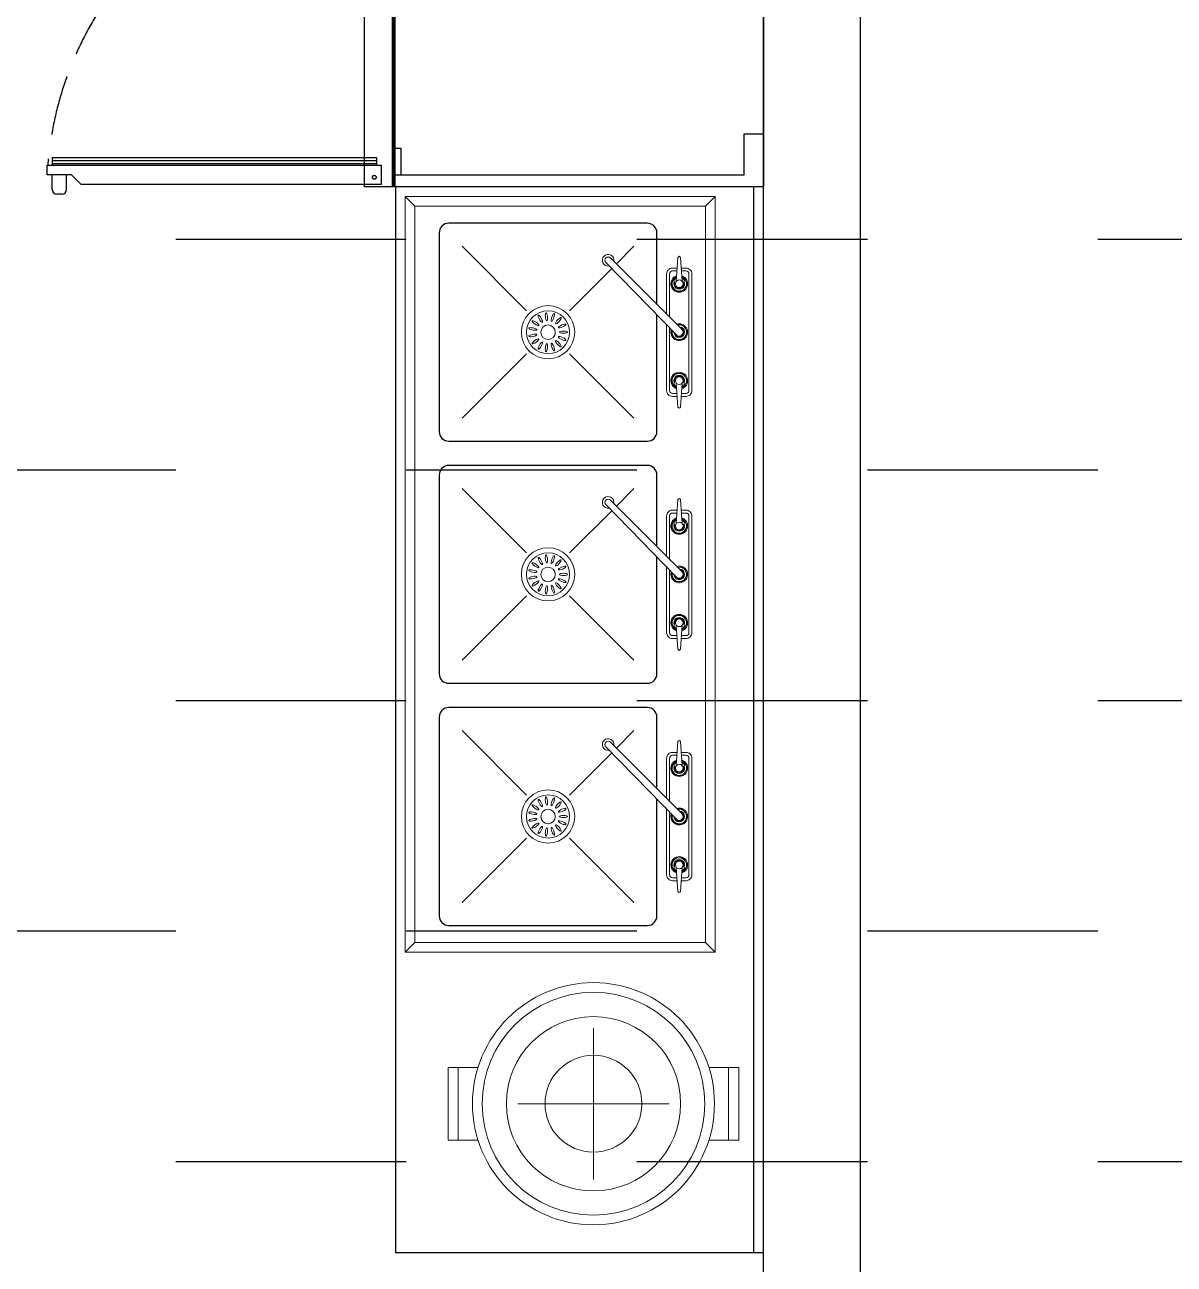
# Model space of a CAD drawing. Header units: millimetres. Extents: x 12325263 to 13848842, y -1463133 to 573208.
# Drawn here: x 12585071 to 12587446, y -840316 to -837757 of the extents above; entities that cross this region are included whole.
import ezdxf
from ezdxf.xclip import XClip

# ---------------------------------------------------------------- set-up
doc = ezdxf.new("R2010")
doc.units = ezdxf.units.MM
doc.header["$LTSCALE"] = 1000
doc.header["$XCLIPFRAME"] = 0
doc.linetypes.add('DASH', pattern=[0.35, 0.25, -0.1])
doc.linetypes.add('HIDDEN', pattern=[9.525, 6.35, -3.175])
for name, color, linetype in [('A-WALL', 5, 'Continuous'), ('fur202301', 252, 'Continuous'), ('WALL', 5, 'Continuous'), ('WALL-SHATCH', 8, 'Continuous'), ('建筑-楼板开洞', 251, 'Continuous')]:
    doc.layers.add(name, color=color, linetype=linetype)

# ---------------------------------------------------------------- blocks, each defined once
blk = doc.blocks.new('adgshg13-A$C7F010FC0')
at = {"layer": 'WALL-SHATCH'}
h = blk.add_hatch(color=256, dxfattribs=at)
h.dxf.hatch_style = 1
h.paths.add_polyline_path([(-60384.2, -16880.9), (-763.2, 197.5), (12587.6, -13153.3), (12587.6, -157996), (-162964.9, -188820.4), (-171262.4, -180522.9), (-171262.4, -31310.9), (-150707.2, -10755.7), (-131860.1, -7980.9), (-99162.4, -7980.9), (-99162.4, -4980.9), (-76620.4, -4980.9), (-70107.7, -16880.9)], flags=16)
h.paths.add_polyline_path([(-60091.2, -16380.9), (-646.9, 646.9), (12987.6, -12987.6), (12987.6, -158331.9), (-163100.6, -189250.4), (-171662.4, -180688.6), (-171662.4, -31145.2), (-150777.9, -10260.7), (-131896.7, -7480.9), (-99562.4, -7480.9), (-99562.4, -4580.9), (-76365.6, -4580.9), (-69907.5, -16380.9)])
blk = doc.blocks.new('A$C4C7A72D3')
at = {"layer": 'WALL', "color": 1}
blk.add_blockref('adgshg13-A$C7F010FC0', (210433, 205503.6), dxfattribs=at)
blk = doc.blocks.new('asdgagCompressor')
at = {"layer": 'fur202301'}
blk.add_hatch(color=256, dxfattribs=at).paths.add_polyline_path([(49.8, -479.2), (352.4, -479.2), (352.4, -450.2), (49.8, -450.2)])
for p, q in [((123.8, -93.2), (209.1, -93.2)), ((11.2, -448.3), (11.2, -199.8)), ((21.2, -448.3), (21.2, -199.8)), ((31.2, -179.8), (32.4, -179.8)), ((31.2, -189.8), (32.4, -189.8)), ((209.1, -276.2), (123.8, -276.2)), ((47.5, -458.3), (31.2, -458.3)), ((49.8, -469.3), (49.8, -458.3)), ((47.5, -468.3), (31.2, -468.3))]:
    blk.add_line(p, q, dxfattribs=at)
for points in [[(0, 0), (410.7, 0), (410.7, -528.6), (0, -528.6)], [(24.8, -23.8), (81.9, -23.8), (81.9, -59.8), (24.8, -59.8)], [(330.7, -19.4), (389.7, -19.4), (389.7, -301.8), (330.7, -301.8)], [(49.8, -414.8), (352.4, -414.8), (352.4, -479.2), (49.8, -479.2)], [(49.8, -479.2), (352.4, -479.2), (352.4, -450.2), (49.8, -450.2)]]:
    blk.add_lwpolyline(points, close=True, dxfattribs=at)
for points in [[(166.2, -276.2), (166.2, -312.6, -0.414214), (156.2, -322.6), (28.8, -322.6)], [(176.2, -276.2), (176.2, -312.6, -0.414214), (156.2, -332.6), (28.9, -332.6)], [(352.4, -414.8), (352.4, -414.8), (49.8, -414.8), (49.8, -414.8, -0.006326), (52.7, -407.8), (66.5, -378.4, -0.198912), (73.6, -375.4), (328.6, -375.4, -0.198912), (335.7, -378.4), (352.4, -414.8)]]:
    blk.add_lwpolyline(points, format="xyb", dxfattribs=at)
blk.add_lwpolyline([(142.2, -340.7), (260, -340.7, -0.414214), (270, -350.7), (270, -375.4), (132.2, -375.4), (132.2, -350.7, -0.414214)], format="xyb", close=True, dxfattribs=at)
for centre, radius, start, end in [((123.8, -184.7), 91.5, 90, 270), ((209.1, -184.7), 91.5, 270, 90), ((31.2, -199.8), 20, 90, 180), ((31.2, -199.8), 10, 90, 180), ((29.1, -340.5), 17.9, 89.1937, 116.034), ((29.1, -340.5), 7.91, 91.2134, 186.3393), ((31.2, -448.3), 20, 180, 270), ((31.2, -448.3), 10, 180, 270)]:
    blk.add_arc(centre, radius, start, end, dxfattribs=at)
blk = doc.blocks.new('asdgagHG2T')
at = {"layer": 'fur202301'}
for p, q in [((39251.7, 177423.2), (39251.7, 177463.2)), ((40431.7, 177423.2), (40431.7, 177463.2)), ((39251.7, 177423.2), (39166.7, 177423.2)), ((39166.7, 177423.2), (39166.7, 176699.2)), ((40516.7, 177423.2), (40431.7, 177423.2)), ((40516.7, 176699.2), (40516.7, 177423.2)), ((39221.7, 176714.2), (39166.7, 176714.2)), ((39221.7, 176699.2), (39221.7, 176714.2)), ((40461.7, 176714.2), (40516.7, 176714.2)), ((40461.7, 176699.2), (40461.7, 176714.2)), ((39146.7, 176639.2), (39146.7, 176054.6)), ((39186.7, 175984.6), (39186.7, 176639.2)), ((40496.7, 175984.6), (40496.7, 176639.2)), ((40536.7, 176639.2), (40536.7, 176054.6)), ((39146.7, 176053.7), (39166.7, 176033.7)), ((40536.7, 176053.7), (40516.7, 176033.7)), ((39166.7, 176033.7), (39166.7, 175983.7)), ((40516.7, 176033.7), (40516.7, 175983.7)), ((39126.7, 176013.7), (39126.7, 176003.7)), ((39136.7, 176023.7), (39166.7, 176023.7)), ((40546.7, 176023.7), (40516.7, 176023.7)), ((40556.7, 176013.7), (40556.7, 176003.7)), ((39136.7, 175993.7), (39166.7, 175993.7)), ((39166.7, 175983.7), (39186.7, 175983.7)), ((40516.7, 175983.7), (40496.7, 175983.7)), ((40546.7, 175993.7), (40516.7, 175993.7))]:
    blk.add_line(p, q, dxfattribs=at)
at = {"layer": 'fur202301', "color": 8, "linetype": 'HIDDEN', "ltscale": 100}
for p, q in [((39189.7, 176663.7), (39186.7, 176663.7)), ((39196.2, 176619.2), (39196.2, 176663.7)), ((40487.2, 176619.2), (40487.2, 176663.7)), ((40493.7, 176663.7), (40496.7, 176663.7))]:
    blk.add_line(p, q, dxfattribs=at)
at = {"layer": 'fur202301', "color": 8}
for p, q in [((39196.2, 175994.6), (39196.2, 176639.2)), ((40487.2, 175994.6), (40487.2, 176639.2)), ((39189.7, 175993.7), (39186.7, 175993.7)), ((40493.7, 175993.7), (40496.7, 175993.7))]:
    blk.add_line(p, q, dxfattribs=at)
at = {"layer": 'fur202301'}
blk.add_lwpolyline([(40541.7, 176639.2), (39141.7, 176639.2), (39141.7, 177463.2), (40541.7, 177463.2)], close=True, dxfattribs=at)
at = {"layer": 'fur202301', "color": 8, "linetype": 'HIDDEN', "ltscale": 200, "const_width": 8}
blk.add_lwpolyline([(39141.7, 176699.2), (40541.7, 176699.2)], dxfattribs=at)
at = {"layer": 'fur202301', "linetype": 'HIDDEN', "ltscale": 100}
for points in [[(39186.7, 176639.2), (39186.7, 176673.7), (39146.7, 176673.7), (39146.7, 176639.2)], [(40496.7, 176639.2), (40496.7, 176673.7), (40536.7, 176673.7), (40536.7, 176639.2)]]:
    blk.add_lwpolyline(points, dxfattribs=at)
at = {"layer": 'fur202301', "color": 8, "linetype": 'HIDDEN', "ltscale": 100}
for points in [[(39202.7, 176619.2), (39202.7, 176663.7), (39189.7, 176663.7), (39189.7, 176619.2)], [(40480.7, 176619.2), (40480.7, 176663.7), (40493.7, 176663.7), (40493.7, 176619.2)]]:
    blk.add_lwpolyline(points, dxfattribs=at)
at = {"layer": 'fur202301', "color": 8}
for points in [[(39189.7, 176639.2), (39189.7, 175994.6), (39202.7, 175994.6), (39202.7, 176639.2)], [(40493.7, 176639.2), (40493.7, 175994.6), (40480.7, 175994.6), (40480.7, 176639.2)]]:
    blk.add_lwpolyline(points, dxfattribs=at)
at = {"layer": 'fur202301'}
for centre in [(39161.7, 176659.2), (40521.7, 176659.2)]:
    blk.add_circle(centre, 4, dxfattribs=at)
at = {"layer": 'fur202301', "linetype": 'HIDDEN', "ltscale": 200}
for centre in [(39161.7, 176659.2), (40521.7, 176659.2)]:
    blk.add_circle(centre, 4, dxfattribs=at)
at = {"layer": 'fur202301', "linetype": 'DASH', "ltscale": 0.5}
for centre, start, end in [((39128.7, 176690.2), 274.6941, 0.7247), ((40554.6, 176690.2), 179.2753, 265.3059)]:
    blk.add_arc(centre, 708, start, end, dxfattribs=at)
at = {"layer": 'fur202301'}
for centre, start, end in [((39136.7, 176013.7), 90, 180), ((39136.7, 176003.7), 180, 270), ((40546.7, 176013.7), 0, 90), ((40546.7, 176003.7), 270, 0)]:
    blk.add_arc(centre, 10, start, end, dxfattribs=at)
at = {"layer": 'fur202301', "extrusion": (0, 0, -1), "zscale": -1}
blk.add_blockref('asdgagCompressor', (-40047, 177343.2), dxfattribs=at)
blk = doc.blocks.new('*U1603')
at = {"lineweight": 0}
for p, q in [((194.9, -167.8), (145.4, -171.4)), ((194.9, -180.2), (145.4, -176.6)), ((146.7, -316.1), (295.3, -167.6)), ((156, -325.6), (306.3, -179)), ((185, -168.5), (193, -162.8)), ((193, -162.8), (202.4, -166.4)), ((407, -162.8), (397.6, -166.4)), ((405.1, -167.8), (454.6, -171.4)), ((405.1, -180.2), (454.6, -176.6)), ((415, -168.5), (407, -162.8)), ((694.9, -167.8), (645.4, -171.4)), ((694.9, -180.2), (645.4, -176.6)), ((646.7, -316.1), (795.3, -167.6)), ((656, -325.6), (806.3, -179)), ((685, -168.5), (693, -162.8)), ((693, -162.8), (702.4, -166.4)), ((907, -162.8), (897.6, -166.4)), ((905.1, -167.8), (954.6, -171.4)), ((905.1, -180.2), (954.6, -176.6)), ((915, -168.5), (907, -162.8)), ((1194.9, -167.8), (1145.4, -171.4)), ((1194.9, -180.2), (1145.4, -176.6)), ((1146.7, -316.1), (1295.3, -167.6)), ((1156, -325.6), (1306.3, -179)), ((1185, -168.5), (1193, -162.8)), ((1193, -162.8), (1202.4, -166.4)), ((1407, -162.8), (1397.6, -166.4)), ((1405.1, -167.8), (1454.6, -171.4)), ((1405.1, -180.2), (1454.6, -176.6)), ((1415, -168.5), (1407, -162.8)), ((185, -179.5), (193, -185.2)), ((193, -185.2), (202.4, -181.6)), ((407, -185.2), (397.6, -181.6)), ((415, -179.5), (407, -185.2)), ((685, -179.5), (693, -185.2)), ((693, -185.2), (702.4, -181.6)), ((907, -185.2), (897.6, -181.6)), ((915, -179.5), (907, -185.2)), ((1185, -179.5), (1193, -185.2)), ((1193, -185.2), (1202.4, -181.6)), ((1407, -185.2), (1397.6, -181.6)), ((1415, -179.5), (1407, -185.2))]:
    blk.add_line(p, q, dxfattribs=at)
for p, q in [((242.8, -220), (95, -220)), ((505, -220), (264.2, -220)), ((742.8, -220), (595, -220)), ((1005, -220), (764.2, -220)), ((1242.8, -220), (1095, -220)), ((1505, -220), (1264.2, -220)), ((75, -240), (75, -650)), ((525, -650), (525, -240)), ((575, -240), (575, -650)), ((1025, -650), (1025, -240)), ((1075, -240), (1075, -650)), ((1525, -650), (1525, -240)), ((95, -670), (505, -670)), ((595, -670), (1005, -670)), ((1095, -670), (1505, -670))]:
    blk.add_line(p, q)
at = {"color": 1, "lineweight": 9, "ltscale": 10}
for p, q in [((158.9, -303.9), (122.5, -267.5)), ((344.4, -400.6), (477.5, -267.5)), ((658.9, -303.9), (622.5, -267.5)), ((844.4, -400.6), (977.5, -267.5)), ((1158.9, -303.9), (1122.5, -267.5)), ((1344.4, -400.6), (1477.5, -267.5)), ((255.6, -400.6), (168.5, -313.5)), ((755.6, -400.6), (668.5, -313.5)), ((1255.6, -400.6), (1168.5, -313.5)), ((255.6, -489.4), (122.5, -622.5)), ((344.4, -489.4), (477.5, -622.5)), ((755.6, -489.4), (622.5, -622.5)), ((844.4, -489.4), (977.5, -622.5)), ((1255.6, -489.4), (1122.5, -622.5)), ((1344.4, -489.4), (1477.5, -622.5))]:
    blk.add_line(p, q, dxfattribs=at)
for points in [[(0, -760), (2200, -760), (2200, 0), (0, 0)], [(0, -760), (2200, -760), (2200, -20), (0, -20)]]:
    blk.add_lwpolyline(points, close=True)
at = {"lineweight": 0, "ltscale": 10}
blk.add_lwpolyline([(40, -720), (20, -740), (20, -100), (40, -120), (1560, -120), (1580, -100), (20, -100), (40, -120), (40, -720), (20, -740), (1580, -740), (1560, -720), (1560, -120), (1580, -100), (1580, -740), (1560, -720)], close=True, dxfattribs=at)
at = {"lineweight": 0}
for points in [[(167.5, -169.8), (167.5, -160, -0.414214), (179.5, -148), (420.5, -148, -0.414214), (432.5, -160), (432.5, -169.8)], [(667.5, -169.8), (667.5, -160, -0.414214), (679.5, -148), (920.5, -148, -0.414214), (932.5, -160), (932.5, -169.8)], [(1167.5, -169.8), (1167.5, -160, -0.414214), (1179.5, -148), (1420.5, -148, -0.414214), (1432.5, -160), (1432.5, -169.8)], [(262.8, -200), (179.5, -200, -0.414214), (167.5, -188), (167.5, -178.2)], [(173.5, -169.4), (173.5, -160, -0.414214), (179.5, -154), (420.5, -154, -0.414214), (426.5, -160), (426.5, -169.4)], [(268.8, -194), (179.5, -194, -0.414214), (173.5, -188), (173.5, -178.6)], [(432.5, -178.2), (432.5, -188, -0.414214), (420.5, -200), (284.7, -200)], [(426.5, -178.6), (426.5, -188, -0.414214), (420.5, -194), (290.9, -194)], [(762.8, -200), (679.5, -200, -0.414214), (667.5, -188), (667.5, -178.2)], [(673.5, -169.4), (673.5, -160, -0.414214), (679.5, -154), (920.5, -154, -0.414214), (926.5, -160), (926.5, -169.4)], [(768.8, -194), (679.5, -194, -0.414214), (673.5, -188), (673.5, -178.6)], [(932.5, -178.2), (932.5, -188, -0.414214), (920.5, -200), (784.7, -200)], [(926.5, -178.6), (926.5, -188, -0.414214), (920.5, -194), (790.9, -194)], [(1262.8, -200), (1179.5, -200, -0.414214), (1167.5, -188), (1167.5, -178.2)], [(1173.5, -169.4), (1173.5, -160, -0.414214), (1179.5, -154), (1420.5, -154, -0.414214), (1426.5, -160), (1426.5, -169.4)], [(1268.8, -194), (1179.5, -194, -0.414214), (1173.5, -188), (1173.5, -178.6)], [(1432.5, -178.2), (1432.5, -188, -0.414214), (1420.5, -200), (1284.7, -200)], [(1426.5, -178.6), (1426.5, -188, -0.414214), (1420.5, -194), (1290.9, -194)]]:
    blk.add_lwpolyline(points, format="xyb", dxfattribs=at)
for points in [[(185, -168.5), (185, -165.3), (200, -156.7), (215, -165.3), (215, -182.7), (200, -191.3), (185, -182.7), (185, -179.5)], [(285, -177.8), (285, -165.3), (300, -156.7), (315, -165.3), (315, -182.7), (300, -191.3), (296, -189)], [(415, -168.5), (415, -165.3), (400, -156.7), (385, -165.3), (385, -182.7), (400, -191.3), (415, -182.7), (415, -179.5)], [(685, -168.5), (685, -165.3), (700, -156.7), (715, -165.3), (715, -182.7), (700, -191.3), (685, -182.7), (685, -179.5)], [(785, -177.8), (785, -165.3), (800, -156.7), (815, -165.3), (815, -182.7), (800, -191.3), (796, -189)], [(915, -168.5), (915, -165.3), (900, -156.7), (885, -165.3), (885, -182.7), (900, -191.3), (915, -182.7), (915, -179.5)], [(1185, -168.5), (1185, -165.3), (1200, -156.7), (1215, -165.3), (1215, -182.7), (1200, -191.3), (1185, -182.7), (1185, -179.5)], [(1285, -177.8), (1285, -165.3), (1300, -156.7), (1315, -165.3), (1315, -182.7), (1300, -191.3), (1296, -189)], [(1415, -168.5), (1415, -165.3), (1400, -156.7), (1385, -165.3), (1385, -182.7), (1400, -191.3), (1415, -182.7), (1415, -179.5)]]:
    blk.add_lwpolyline(points, dxfattribs=at)
for centre in [(200, -174), (400, -174), (700, -174), (900, -174), (1200, -174), (1400, -174)]:
    blk.add_circle(centre, 8, dxfattribs=at)
at = {"color": 1, "lineweight": 0}
for centre, radius in [((300, -445), 55), ((300, -445), 44.5), ((800, -445), 55), ((800, -445), 44.5), ((1300, -445), 55), ((1300, -445), 44.5), ((300, -445), 15), ((800, -445), 15), ((1300, -445), 15)]:
    blk.add_circle(centre, radius, dxfattribs=at)
at = {"lineweight": 0}
for centre, radius, start, end in [((149.8, -177.8), 7.79, 123.9817, 150.4041), ((149.8, -170.2), 7.79, 209.5959, 236.0183), ((200, -174), 17.3, 197.9873, 162.0127), ((200, -174), 15, 201.6352, 158.3648), ((200, -174), 11, 247.3798, 112.6202), ((200, -174), 9.5, 258.0456, 101.9544), ((300, -174), 17.3, 251.5693, 197.8253), ((300, -174), 15, 256.2416, 193.1729), ((300, -174), 11, 270.4735, 179.0178), ((300, -174), 9.5, 280.9527, 168.6261), ((300, -174), 8, 307.0409, 143.5853), ((400, -174), 17.3, 17.9873, 342.0127), ((400, -174), 15, 21.6352, 338.3648), ((400, -174), 11, 67.3798, 292.6202), ((400, -174), 9.5, 78.0456, 281.9544), ((450.2, -177.8), 7.79, 29.5959, 56.0183), ((450.2, -170.2), 7.79, 303.9817, 330.4041), ((649.8, -177.8), 7.79, 123.9817, 150.4041), ((649.8, -170.2), 7.79, 209.5959, 236.0183), ((700, -174), 17.3, 197.9873, 162.0127), ((700, -174), 15, 201.6352, 158.3648), ((700, -174), 11, 247.3798, 112.6202), ((700, -174), 9.5, 258.0456, 101.9544), ((800, -174), 17.3, 251.5693, 197.8253), ((800, -174), 15, 256.2416, 193.1729), ((800, -174), 11, 270.4735, 179.0178), ((800, -174), 9.5, 280.9527, 168.6261), ((800, -174), 8, 307.0409, 143.5853), ((900, -174), 17.3, 17.9873, 342.0127), ((900, -174), 15, 21.6352, 338.3648), ((900, -174), 11, 67.3798, 292.6202), ((900, -174), 9.5, 78.0456, 281.9544), ((950.2, -177.8), 7.79, 29.5959, 56.0183), ((950.2, -170.2), 7.79, 303.9817, 330.4041), ((1149.8, -177.8), 7.79, 123.9817, 150.4041), ((1149.8, -170.2), 7.79, 209.5959, 236.0183), ((1200, -174), 17.3, 197.9873, 162.0127), ((1200, -174), 15, 201.6352, 158.3648), ((1200, -174), 11, 247.3798, 112.6202), ((1200, -174), 9.5, 258.0456, 101.9544), ((1300, -174), 17.3, 251.5693, 197.8253), ((1300, -174), 15, 256.2416, 193.1729), ((1300, -174), 11, 270.4735, 179.0178), ((1300, -174), 9.5, 280.9527, 168.6261), ((1300, -174), 8, 307.0409, 143.5853), ((1400, -174), 17.3, 17.9873, 342.0127), ((1400, -174), 15, 21.6352, 338.3648), ((1400, -174), 11, 67.3798, 292.6202), ((1400, -174), 9.5, 78.0456, 281.9544), ((1450.2, -177.8), 7.79, 29.5959, 56.0183), ((1450.2, -170.2), 7.79, 303.9817, 330.4041), ((151.4, -320.9), 12, 78.6285, 10.6659), ((151.4, -320.9), 6.65, 133.9866, 313.9866), ((651.4, -320.9), 12, 78.6285, 10.6659), ((651.4, -320.9), 6.65, 133.9866, 313.9866), ((1151.4, -320.9), 12, 78.6285, 10.6659), ((1151.4, -320.9), 6.65, 133.9866, 313.9866)]:
    blk.add_arc(centre, radius, start, end, dxfattribs=at)
for centre, start, end in [((95, -240), 90, 180), ((505, -240), 0, 90), ((595, -240), 90, 180), ((1005, -240), 0, 90), ((1095, -240), 90, 180), ((1505, -240), 0, 90), ((95, -650), 180, 270), ((505, -650), 270, 0), ((595, -650), 180, 270), ((1005, -650), 270, 0), ((1095, -650), 180, 270), ((1505, -650), 270, 0)]:
    blk.add_arc(centre, 20, start, end)
at = {"color": 1, "lineweight": 0, "extrusion": (0, 0, -1)}
for centre, major_axis in [((287, -415.7), (-3.44, 7.73)), ((300, -413), (0, 8.47)), ((313, -415.7), (3.44, 7.73)), ((787, -415.7), (-3.44, 7.73)), ((800, -413), (0, 8.47)), ((813, -415.7), (3.44, 7.73)), ((1287, -415.7), (-3.44, 7.73)), ((1300, -413), (0, 8.47)), ((1313, -415.7), (3.44, 7.73)), ((269.5, -435.1), (-8.05, 2.62)), ((276.2, -423.6), (-6.29, 5.67)), ((323.8, -423.6), (6.29, 5.67)), ((330.5, -435.1), (8.05, 2.62)), ((769.5, -435.1), (-8.05, 2.62)), ((776.2, -423.6), (-6.29, 5.67)), ((823.8, -423.6), (6.29, 5.67)), ((830.5, -435.1), (8.05, 2.62)), ((1269.5, -435.1), (-8.05, 2.62)), ((1276.2, -423.6), (-6.29, 5.67)), ((1323.8, -423.6), (6.29, 5.67)), ((1330.5, -435.1), (8.05, 2.62))]:
    blk.add_ellipse(centre, major_axis=major_axis, ratio=0.257052, dxfattribs=at)
for centre, major_axis in [((268.1, -448.3), (8.42, 0.89)), ((272.3, -461), (7.33, 4.23)), ((327.7, -461), (-7.33, 4.23)), ((331.9, -448.3), (-8.42, 0.89)), ((768.1, -448.3), (8.42, 0.89)), ((772.3, -461), (7.33, 4.23)), ((827.7, -461), (-7.33, 4.23)), ((831.9, -448.3), (-8.42, 0.89)), ((1268.1, -448.3), (8.42, 0.89)), ((1272.3, -461), (7.33, 4.23)), ((1327.7, -461), (-7.33, 4.23)), ((1331.9, -448.3), (-8.42, 0.89)), ((281.2, -470.9), (4.98, 6.85)), ((293.3, -476.3), (1.76, 8.28)), ((306.7, -476.3), (-1.76, 8.28)), ((318.8, -470.9), (-4.98, 6.85)), ((781.2, -470.9), (4.98, 6.85)), ((793.3, -476.3), (1.76, 8.28)), ((806.7, -476.3), (-1.76, 8.28)), ((818.8, -470.9), (-4.98, 6.85)), ((1281.2, -470.9), (4.98, 6.85)), ((1293.3, -476.3), (1.76, 8.28)), ((1306.7, -476.3), (-1.76, 8.28)), ((1318.8, -470.9), (-4.98, 6.85))]:
    blk.add_ellipse(centre, major_axis=major_axis, ratio=0.257052, start_param=3.141593, end_param=9.424778, dxfattribs=at)
blk = doc.blocks.new('asdgag2019062116254881172')
at = {"color": 8, "lineweight": 13}
for p, q in [((171.6, -62), (171.6, 0)), ((321.6, 0), (171.6, 0)), ((321.6, -62), (321.6, 0)), ((321.6, -21.3), (171.6, -21.3)), ((171.6, -539), (171.6, -601)), ((321.6, -539), (321.6, -601)), ((321.6, -579.7), (171.6, -579.7)), ((321.6, -601), (171.6, -601))]:
    blk.add_line(p, q, dxfattribs=at)
at = {"color": 8, "lineweight": 0}
for points in [[(246.6, -144.2), (246.6, -456.8)], [(90.3, -300.5), (402.9, -300.5)]]:
    blk.add_lwpolyline(points, dxfattribs=at)
at = {"color": 8, "lineweight": 13}
blk.add_circle((246.6, -300.5), 250, dxfattribs=at)
at = {"color": 8, "lineweight": 0}
for radius in [230, 180, 100]:
    blk.add_circle((246.6, -300.5), radius, dxfattribs=at)
blk = doc.blocks.new('sdfgsdffhg')
at = {"layer": 'fur202301'}
for name, p, rotation in [('asdgagHG2T', (-171950, 76506.5, 0), 270), ('*U1603', (5513.2, 35964.9, 0), 270), ('asdgag2019062116254881172', (4861.5, 33825.2, 0), 90)]:
    blk.add_blockref(name, p, dxfattribs=dict(at, rotation=rotation))

msp = doc.modelspace()

# ---------------------------------------------------------------- block references
ref = msp.add_blockref('A$C4C7A72D3', (12385714.9, -906209.5), dxfattribs=dict(rotation=350.041249254255))
XClip(ref).set_block_clipping_path([(223442.8584877662, 85923.1187333744), (220542.7961432356, 85923.1422391906), (220542.8579492103, 89292.823275506), (211526.9150355905, 89292.8101311298), (210631.4331447985, 94392.8080583527), (206113.3685902953, 94392.8025418455), (206001.4315187763, 95030.3127344656), (204376.2826588508, 94744.9613686837), (203364.4570056833, 100506.9030052917), (197947.3947122637, 99555.7482674252), (192482.3428474721, 130679.4765393781), (190118.7804593667, 130264.4504016289), (191623.4071957469, 121695.6427078634), (177046.6486519482, 119136.2011700841), (175707.6223907359, 126760.8483765714), (173902.988371335, 128026.4039125028), (169528.3854461554, 127258.2903269802), (169070.0967394859, 129868.3614864857), (163308.2517458182, 128856.6693391807), (163766.52659606, 126246.6171700556), (159679.1795131005, 125528.9180921423), (170669.6888374612, 62935.797914044), (167222.1989369914, 62330.4650948944), (167939.7759490944, 58243.6808593175), (171386.9528796654, 58848.2912487988), (172857.0656793863, 50477.0032648193), (165962.5026008021, 49266.4230898353), (168037.7813034765, 37447.1796448426), (140649.9584970828, 32638.2390106404), (115387.9799239188, 28202.5781787895), (95598.7254695911, 140907.4332163476), (226939.476109907, 163968.8668500402), (240128.6952811591, 88852.8973128139)])

# ---------------------------------------------------------------- next in the draw order: hatches: boundary and pattern name
at = {"layer": '建筑-楼板开洞'}
h = msp.add_hatch(dxfattribs=at)
h.set_pattern_fill('DASH', color=256, scale=500)
h.set_pattern_definition([(0, (0, 0), (476.25, 476.25), [476.25, -476.25])])
h.paths.add_polyline_path([(12597696.7, -842386.8), (12590696.8, -842386.9), (12590697.1, -843986.8), (12595796.8, -843986.9), (12595797.1, -849736.9), (12588796.8, -849736.8), (12588796.8, -851936.8), (12564896.8, -851936.8), (12564896.8, -816186.8), (12568846.8, -816186.8), (12568846.8, -816040), (12568846.8, -807536.8), (12574696.8, -807536.8), (12574696.8, -810386.8), (12575896.8, -810386.8), (12579055.2, -810386.8), (12580496.9, -811828.2), (12580696.9, -819086.9), (12595696.9, -819086.7), (12595696.9, -812786.8), (12597696.7, -812786.8)])

# ---------------------------------------------------------------- next in the draw order: block references
msp.add_blockref('sdfgsdffhg', (12581083.9, -874056.8, 0))

# ---------------------------------------------------------------- next in the draw order: linework, layer by layer
at = {"layer": 'A-WALL'}
for p, q in [((12586796.8, -836586.8), (12586796.8, -841086.8)), ((12586596.8, -836686.8), (12586596.8, -840986.8))]:
    msp.add_line(p, q, dxfattribs=at)

doc.saveas('drawing.dxf')
